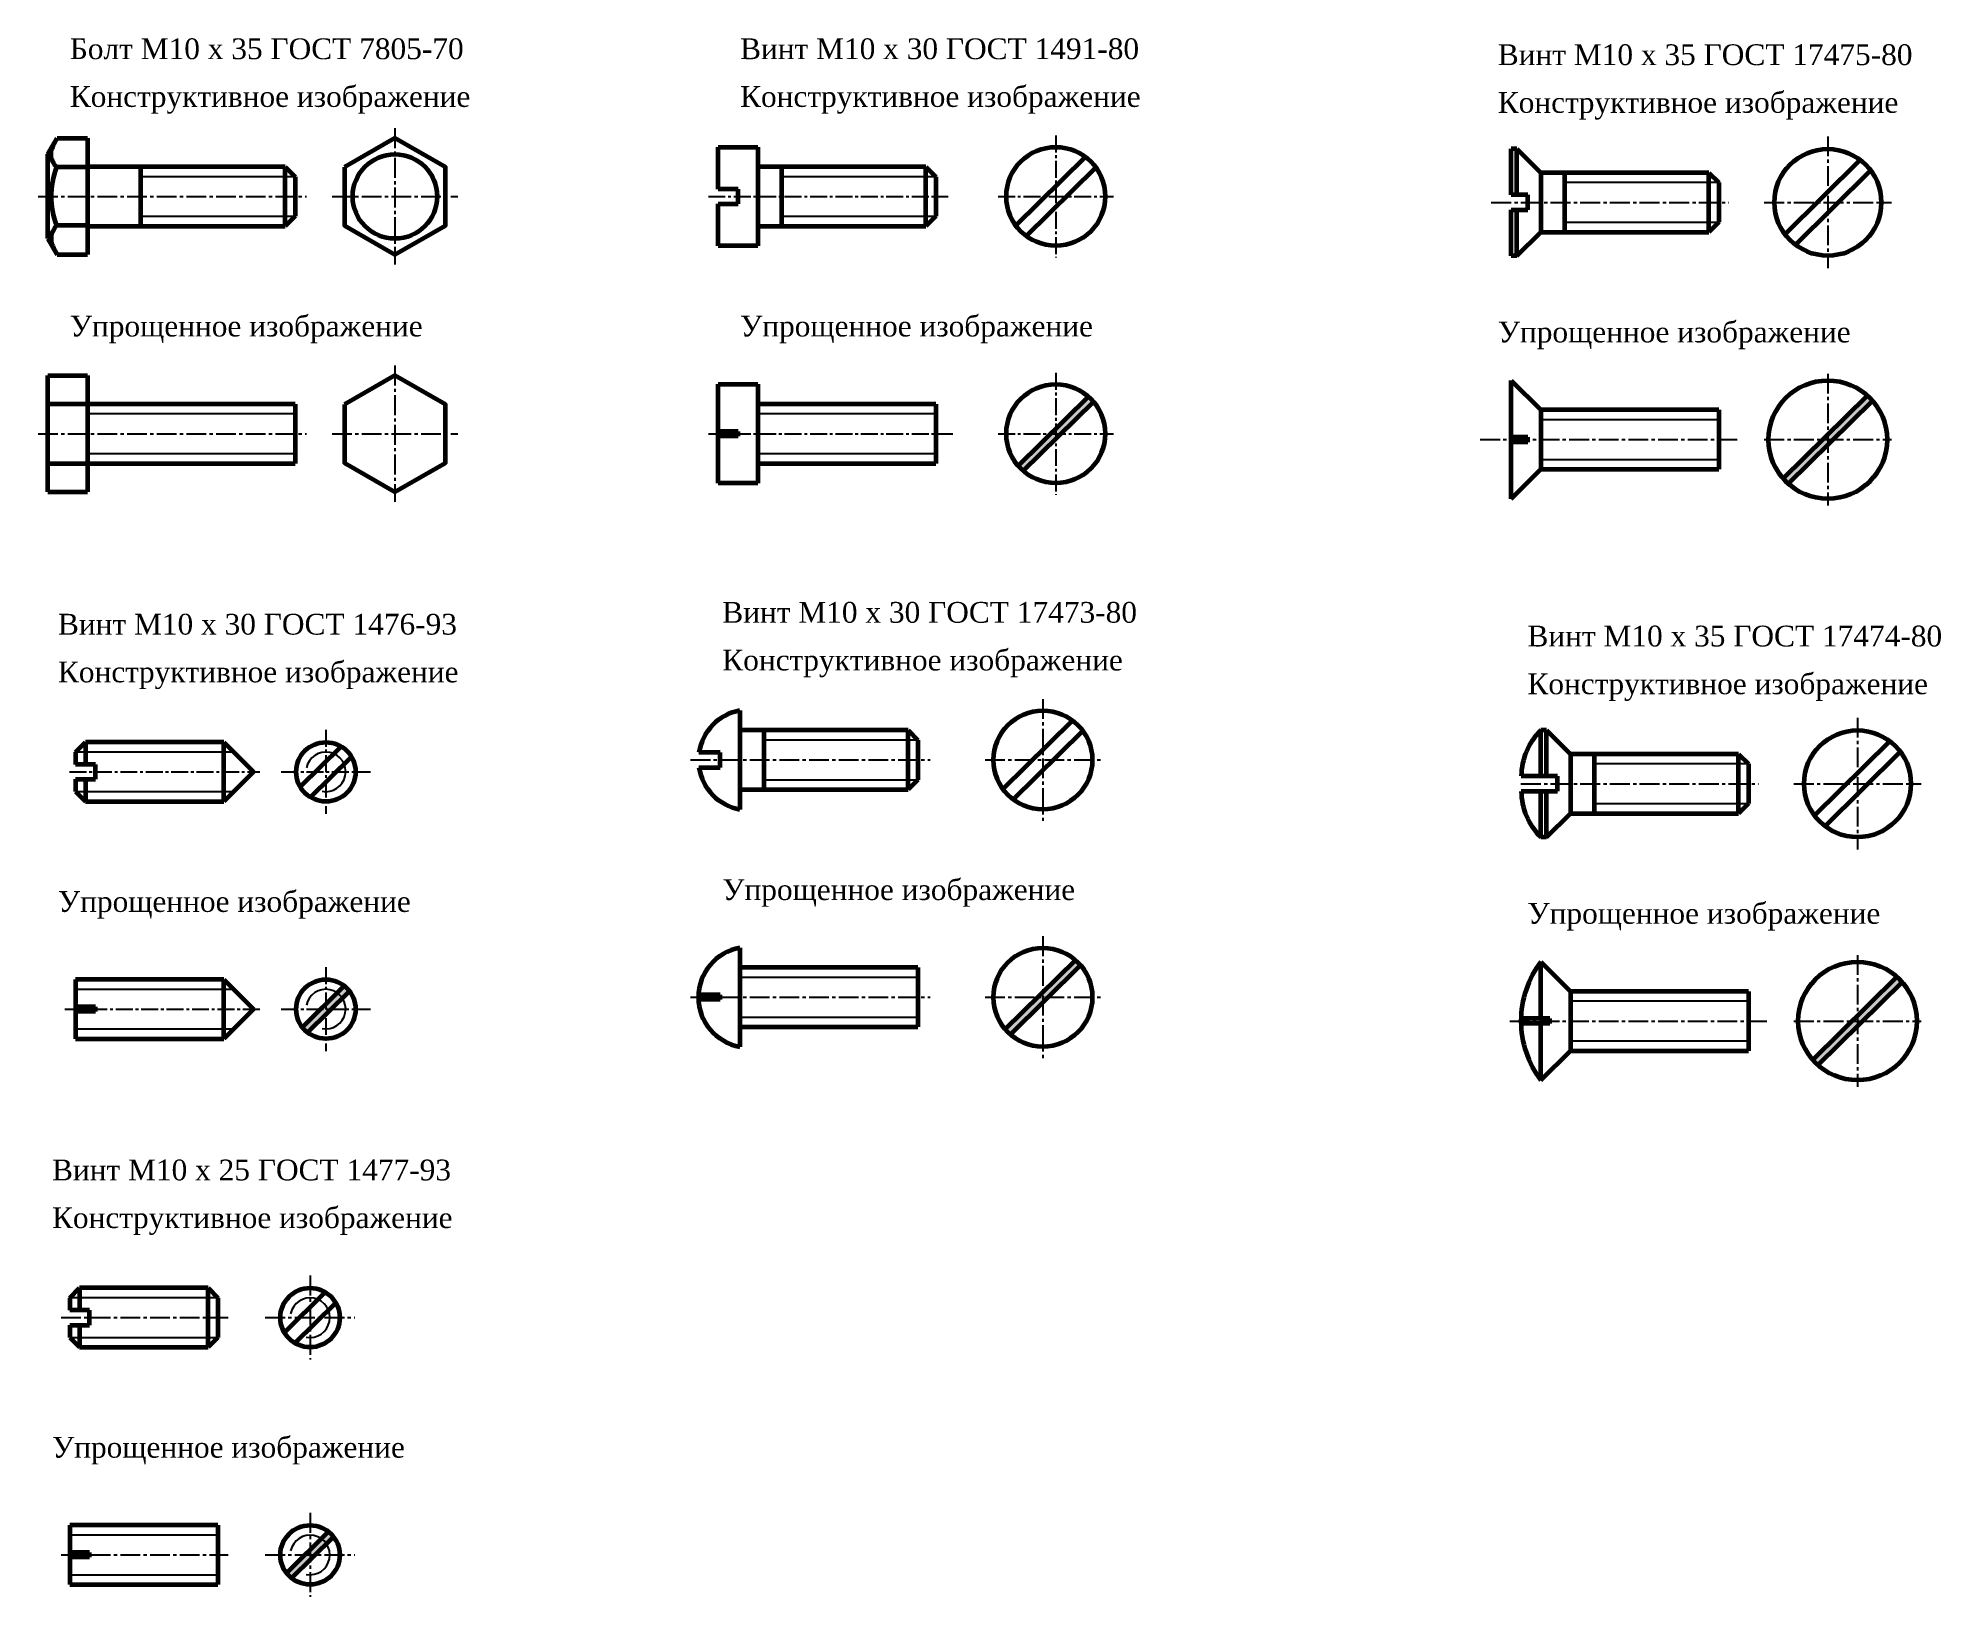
# Model space of a CAD drawing. Header units: millimetres. Extents: x 40 to 360, y 20 to 283.
import ezdxf

# ---------------------------------------------------------------- set-up
doc = ezdxf.new("R2010")
doc.units = ezdxf.units.MM
doc.header["$LTSCALE"] = 0.5
doc.linetypes.add('CENTER2', pattern=[28.575, 19.05, -3.175, 3.175, -3.175])
doc.layers.get('0').update_dxf_attribs({"lineweight": 60})
doc.styles.add('стиль1', font='times.ttf')

# ---------------------------------------------------------------- blocks, each defined once
blk = doc.blocks.new('100')
at = {"color": 7, "lineweight": 60}
for p, q in [((-6.67, 7.11), (-5.13, 9.81)), ((-5.13, 9.81), (0, 9.81)), ((0, 9.81), (0, -9.81)), ((-6.67, 0), (-6.67, 7.11)), ((-6.67, 0), (-6.67, 7.11)), ((0, 4.91), (-5.24, 4.91)), ((0, 5), (0, -5)), ((-6.67, -7.11), (-6.67, 0)), ((-6.67, -7.11), (-6.67, 0)), ((0, -4.91), (-5.24, -4.91)), ((-6.67, -7.11), (-5.24, -9.62)), ((-6.67, -7.11), (-5.24, -9.62)), ((-6.67, -7.11), (-5.13, -9.81)), ((-5.13, -9.81), (0, -9.81))]:
    blk.add_line(p, q, dxfattribs=at)
at = {"lineweight": 60}
for p, q in [((33.33, 5), (0, 5)), ((9, -5), (9, 5)), ((33.33, -5), (33.33, 5)), ((33.33, 5), (35, 3.33)), ((35, 3.33), (35, -3.33)), ((0, -5), (33.33, -5)), ((35, -3.33), (33.33, -5))]:
    blk.add_line(p, q, dxfattribs=at)
at = {"lineweight": -3}
for p, q in [((35, 3.33), (9, 3.33)), ((9, -3.33), (35, -3.33))]:
    blk.add_line(p, q, dxfattribs=at)
at = {"linetype": 'CENTER2', "lineweight": -3, "ltscale": 0.35}
blk.add_line((-8.33, 0), (36.93, 0), dxfattribs=at)
at = {"color": 7, "lineweight": 60}
blk.add_arc((7.61, 0), 13.75, 159.0927, 200.9073, dxfattribs=at)
for points in [[(-5.24, 4.91), (-6.04, 6.34), (-6.14, 7.33), (-5.87, 8.35), (-5.53, 9.11)], [(-5.24, -4.91), (-6.04, -6.34), (-6.14, -7.33), (-5.87, -8.35), (-5.53, -9.11)]]:
    blk.add_spline(points, degree=3, dxfattribs=at)
blk = doc.blocks.new('101')
at = {"linetype": 'CENTER2', "lineweight": -3, "ltscale": 0.35}
for p, q in [((0, 11.48), (0, -11.48)), ((-10.59, 0), (10.59, 0))]:
    blk.add_line(p, q, dxfattribs=at)
at = {"lineweight": 60}
blk.add_lwpolyline([(-8.5, 4.91), (-8.5, -4.91), (0, -9.81), (8.5, -4.91), (8.5, 4.91), (0, 9.81)], close=True, dxfattribs=at)
blk.add_circle((0, 0), 7.11, dxfattribs=at)
blk = doc.blocks.new('103')
at = {"color": 7, "lineweight": 60}
for p, q in [((-6.67, 9.81), (0, 9.81)), ((-6.67, 0), (-6.67, 9.81)), ((0, 9.81), (0, -9.81)), ((-6.67, 0), (-6.67, 7.11)), ((0, 5), (0, -5)), ((-6.67, -7.11), (-6.67, 0)), ((-6.67, -9.81), (-6.67, 0)), ((-6.67, -9.81), (0, -9.81))]:
    blk.add_line(p, q, dxfattribs=at)
at = {"lineweight": 60}
for p, q in [((35, 5), (-6.67, 5)), ((35, 5), (35, -5)), ((-6.67, -5), (35, -5))]:
    blk.add_line(p, q, dxfattribs=at)
at = {"lineweight": -3}
for p, q in [((35, 3.33), (0, 3.33)), ((0, -3.33), (35, -3.33))]:
    blk.add_line(p, q, dxfattribs=at)
at = {"linetype": 'CENTER2', "lineweight": -3, "ltscale": 0.35}
blk.add_line((-8.33, 0), (36.93, 0), dxfattribs=at)
blk = doc.blocks.new('104')
at = {"linetype": 'CENTER2', "lineweight": -3, "ltscale": 0.35}
for p, q in [((0, 11.48), (0, -11.48)), ((-10.59, 0), (10.59, 0))]:
    blk.add_line(p, q, dxfattribs=at)
at = {"lineweight": 60}
blk.add_lwpolyline([(-8.5, 4.91), (-8.5, -4.91), (0, -9.81), (8.5, -4.91), (8.5, 4.91), (0, 9.81)], close=True, dxfattribs=at)
blk = doc.blocks.new('krep1')
for name, p in [('101', (51.83, 40)), ('100', (0, 40)), ('103', (0, 0)), ('104', (51.83, 0))]:
    blk.add_blockref(name, p)
at = {"style": 'стиль1'}
for s, p in [('Болт М10 х 35 ГОСТ 7805-70', (-2.98, 63.14)), ('Конструктивное изображение', (-2.98, 55.09)), ('Упрощенное изображение', (-2.98, 16.39))]:
    blk.add_text(s, height=3.5, dxfattribs=at).set_placement(p)
blk = doc.blocks.new('105')
at = {"lineweight": 60}
for p, q in [((-30, 3.33), (-28.33, 5)), ((-30, 3.33), (-30, 1.25)), ((-30, 3.33), (-30, 1.25)), ((-5, 5), (-28.33, 5)), ((-28.33, 5), (-28.33, 1.25)), ((-5, -5), (-5, 5)), ((-5, 5), (0, 0)), ((-26.67, 1.25), (-30, 1.25)), ((-26.67, -1.25), (-26.67, 1.25)), ((0, 0), (-5, -5)), ((-30, -1.25), (-30, -3.33)), ((-30, -1.25), (-30, -3.33)), ((-30, -1.25), (-26.67, -1.25)), ((-28.33, -1.25), (-28.33, -5)), ((-30, -3.33), (-28.33, -5)), ((-28.33, -5), (-5, -5))]:
    blk.add_line(p, q, dxfattribs=at)
at = {"lineweight": -3}
for p, q in [((-3.33, 3.33), (-30, 3.33)), ((-30, -3.33), (-3.33, -3.33))]:
    blk.add_line(p, q, dxfattribs=at)
at = {"linetype": 'CENTER2', "lineweight": -3, "ltscale": 0.3}
blk.add_line((-31.03, 0), (1.05, 0), dxfattribs=at)
blk = doc.blocks.new('106')
at = {"linetype": 'CENTER2', "lineweight": -3, "ltscale": 0.3}
for p, q in [((0, 7.08), (0, -7.08)), ((-7.55, 0), (7.55, 0))]:
    blk.add_line(p, q, dxfattribs=at)
at = {"lineweight": 60}
for p, q in [((-4.32, -2.51), (2.57, 4.29)), ((-2.57, -4.29), (4.32, 2.51))]:
    blk.add_line(p, q, dxfattribs=at)
blk.add_circle((0, 0), 5, dxfattribs=at)
at = {"lineweight": -3}
blk.add_arc((0, 0), 3.34, 259.033, 168.4992, dxfattribs=at)
blk = doc.blocks.new('107')
h = blk.add_hatch(color=256)
h.paths.add_polyline_path([(-26.67, 0.4), (-30, 0.4), (-30, 0), (-26.67, 0)])
h.paths.add_polyline_path([(-26.67, 0), (-30, 0), (-30, -0.4), (-26.67, -0.4)])
at = {"lineweight": 60}
for p, q in [((-5, 5), (-30, 5)), ((-30, 5), (-30, -5)), ((-30, 3.33), (-30, 1.25)), ((-5, -5), (-5, 5)), ((-5, 5), (0, 0)), ((-26.67, 0.4), (-30, 0.4)), ((-26.67, -0.4), (-26.67, 0.4)), ((0, 0), (-5, -5)), ((-26.67, -0.4), (-30, -0.4)), ((-30, -5), (-5, -5))]:
    blk.add_line(p, q, dxfattribs=at)
at = {"lineweight": -3}
for p, q in [((-3.33, 3.33), (-30, 3.33)), ((-30, -3.33), (-3.33, -3.33))]:
    blk.add_line(p, q, dxfattribs=at)
at = {"linetype": 'CENTER2', "lineweight": -3, "ltscale": 0.3}
blk.add_line((-31.81, 0), (1.05, 0), dxfattribs=at)
blk = doc.blocks.new('108')
h = blk.add_hatch(color=256)
h.paths.add_polyline_path([(3.96, 3.05, 0.061229), (3.11, 3.92), (1.91, 2.74, -0.092025), (2.77, 1.87)])
h.paths.add_polyline_path([(2.77, 1.87, 0.092025), (1.91, 2.74), (0, 0.86), (0, 0), (0.87, 0)])
h.paths.add_polyline_path([(0, 0), (-0.87, 0), (-3.96, -3.05, 0.061229), (-3.11, -3.92), (0, -0.86)])
h.paths.add_polyline_path([(0, 0.86), (-0.87, 0), (0, 0)])
h.paths.add_polyline_path([(0.87, 0), (0, 0), (0, -0.86)])
at = {"linetype": 'CENTER2', "lineweight": -3, "ltscale": 0.3}
for p, q in [((0, 7.08), (0, -7.08)), ((-7.55, 0), (7.55, 0))]:
    blk.add_line(p, q, dxfattribs=at)
at = {"lineweight": 60}
for p, q in [((-3.96, -3.05), (3.11, 3.92)), ((-3.11, -3.92), (3.96, 3.05))]:
    blk.add_line(p, q, dxfattribs=at)
blk.add_circle((0, 0), 5, dxfattribs=at)
at = {"lineweight": -3}
blk.add_arc((0, 0), 3.34, 259.033, 168.4992, dxfattribs=at)
blk = doc.blocks.new('krep2')
for name, p in [('105', (30, 40)), ('106', (42.19, 40)), ('108', (42.19, 0)), ('107', (30, 0))]:
    blk.add_blockref(name, p)
at = {"style": 'стиль1'}
for s, p in [('Винт М10 х 30 ГОСТ 1476-93', (-2.98, 63.14)), ('Конструктивное изображение', (-2.98, 55.09)), ('Упрощенное изображение', (-2.98, 16.39))]:
    blk.add_text(s, height=3.5, dxfattribs=at).set_placement(p)
blk = doc.blocks.new('109')
at = {"lineweight": 60}
for p, q in [((-25, 3.33), (-23.33, 5)), ((-25, 3.33), (-25, 1.25)), ((-25, 3.33), (-25, 1.25)), ((-1.67, 5), (-23.33, 5)), ((-23.33, 5), (-23.33, 1.25)), ((-1.67, -5), (-1.67, 5)), ((-1.67, 5), (0, 3.33)), ((0, 3.33), (0, -3.33)), ((-21.67, 1.25), (-25, 1.25)), ((-21.67, -1.25), (-21.67, 1.25)), ((-25, -1.25), (-25, -3.33)), ((-25, -1.25), (-25, -3.33)), ((-25, -1.25), (-21.67, -1.25)), ((-23.33, -1.25), (-23.33, -5)), ((-25, -3.33), (-23.33, -5)), ((-23.33, -5), (-1.67, -5)), ((0, -3.33), (-1.67, -5))]:
    blk.add_line(p, q, dxfattribs=at)
at = {"lineweight": -3}
for p, q in [((0, 3.33), (-25, 3.33)), ((-25, -3.33), (0, -3.33))]:
    blk.add_line(p, q, dxfattribs=at)
at = {"linetype": 'CENTER2', "lineweight": -3, "ltscale": 0.35}
blk.add_line((-26.45, 0), (1.74, 0), dxfattribs=at)
blk = doc.blocks.new('110')
at = {"linetype": 'CENTER2', "lineweight": -3, "ltscale": 0.35}
for p, q in [((0, 7.08), (0, -7.08)), ((-7.55, 0), (7.55, 0))]:
    blk.add_line(p, q, dxfattribs=at)
at = {"lineweight": 60}
for p, q in [((-4.32, -2.51), (2.57, 4.29)), ((-2.57, -4.29), (4.32, 2.51))]:
    blk.add_line(p, q, dxfattribs=at)
blk.add_circle((0, 0), 5, dxfattribs=at)
at = {"lineweight": -3}
blk.add_arc((0, 0), 3.34, 259.033, 168.4992, dxfattribs=at)
blk = doc.blocks.new('111')
h = blk.add_hatch(color=256)
h.paths.add_polyline_path([(-21.67, 0.4), (-25, 0.4), (-25, 0), (-21.67, 0)])
h.paths.add_polyline_path([(-21.67, 0), (-25, 0), (-25, -0.4), (-21.67, -0.4)])
at = {"lineweight": 60}
for p, q in [((0, 5), (-25, 5)), ((-25, 5), (-25, -5)), ((-25, 3.33), (-25, 1.25)), ((0, 5), (0, -5)), ((-21.67, 0.4), (-25, 0.4)), ((-21.67, -0.4), (-21.67, 0.4)), ((-21.67, -0.4), (-25, -0.4)), ((-25, -5), (0, -5))]:
    blk.add_line(p, q, dxfattribs=at)
at = {"lineweight": -3}
for p, q in [((0, 3.33), (-25, 3.33)), ((-25, -3.33), (0, -3.33))]:
    blk.add_line(p, q, dxfattribs=at)
at = {"linetype": 'CENTER2', "lineweight": -3, "ltscale": 0.35}
blk.add_line((-26.45, 0), (1.74, 0), dxfattribs=at)
blk = doc.blocks.new('112')
h = blk.add_hatch(color=256)
h.paths.add_polyline_path([(3.96, 3.05, 0.061229), (3.11, 3.92), (1.91, 2.74, -0.092025), (2.77, 1.87)])
h.paths.add_polyline_path([(2.77, 1.87, 0.092025), (1.91, 2.74), (0, 0.86), (0, 0), (0.87, 0)])
h.paths.add_polyline_path([(0, 0), (-0.87, 0), (-3.96, -3.05, 0.061229), (-3.11, -3.92), (0, -0.86)])
h.paths.add_polyline_path([(0, 0.86), (-0.87, 0), (0, 0)])
h.paths.add_polyline_path([(0.87, 0), (0, 0), (0, -0.86)])
at = {"linetype": 'CENTER2', "lineweight": -3, "ltscale": 0.35}
for p, q in [((0, 7.08), (0, -7.08)), ((-7.55, 0), (7.55, 0))]:
    blk.add_line(p, q, dxfattribs=at)
at = {"lineweight": 60}
for p, q in [((-3.96, -3.05), (3.11, 3.92)), ((-3.11, -3.92), (3.96, 3.05))]:
    blk.add_line(p, q, dxfattribs=at)
blk.add_circle((0, 0), 5, dxfattribs=at)
at = {"lineweight": -3}
blk.add_arc((0, 0), 3.34, 259.033, 168.4992, dxfattribs=at)
blk = doc.blocks.new('krep3')
for name, p in [('109', (25, 40)), ('110', (40.52, 40)), ('112', (40.52, 0)), ('111', (25, 0))]:
    blk.add_blockref(name, p)
at = {"style": 'стиль1'}
for s, p in [('Винт М10 х 25 ГОСТ 1477-93', (-2.98, 63.14)), ('Конструктивное изображение', (-2.98, 55.09)), ('Упрощенное изображение', (-2.98, 16.39))]:
    blk.add_text(s, height=3.5, dxfattribs=at).set_placement(p)
blk = doc.blocks.new('113')
at = {"lineweight": 60}
for p, q in [((-6.67, 1.25), (-6.67, 8.33)), ((-6.67, 8.33), (0, 8.33)), ((0, 8.33), (0, -8.33)), ((28.33, 5), (0, 5)), ((0, 5), (0, -5)), ((4, 5), (4, -5)), ((28.33, -5), (28.33, 5)), ((28.33, 5), (30, 3.33)), ((30, 3.33), (30, -3.33)), ((-3.33, 1.25), (-6.67, 1.25)), ((-3.33, -1.25), (-3.33, 1.25)), ((-6.67, -8.33), (-6.67, -1.25)), ((-6.67, -1.25), (-3.33, -1.25)), ((0, -5), (28.33, -5)), ((30, -3.33), (28.33, -5)), ((0, -8.33), (-6.67, -8.33))]:
    blk.add_line(p, q, dxfattribs=at)
at = {"lineweight": -3}
for p, q in [((30, 3.33), (4, 3.33)), ((4, -3.33), (30, -3.33))]:
    blk.add_line(p, q, dxfattribs=at)
at = {"linetype": 'CENTER2', "lineweight": -3, "ltscale": 0.3}
blk.add_line((-8.33, 0), (32.11, 0), dxfattribs=at)
blk = doc.blocks.new('114')
at = {"linetype": 'CENTER2', "lineweight": -3, "ltscale": 0.3}
for p, q in [((0, 10.28), (0, -10.28)), ((-9.73, 0), (9.73, 0))]:
    blk.add_line(p, q, dxfattribs=at)
at = {"lineweight": 60}
for p, q in [((-6.74, -4.9), (4.99, 6.68)), ((-4.99, -6.68), (6.74, 4.9))]:
    blk.add_line(p, q, dxfattribs=at)
blk.add_circle((0, 0), 8.33, dxfattribs=at)
blk = doc.blocks.new('115')
h = blk.add_hatch(color=256)
h.paths.add_polyline_path([(-33.33, 0.4), (-36.67, 0.4), (-36.67, 0), (-33.33, 0)])
h.paths.add_polyline_path([(-33.33, 0), (-36.67, 0), (-36.67, -0.4), (-33.33, -0.4)])
at = {"lineweight": 60}
for p, q in [((-36.67, 0), (-36.67, 8.33)), ((-36.67, 8.33), (-30, 8.33)), ((-30, 8.33), (-30, -8.33)), ((0, 5), (-30, 5)), ((-30, 5), (-30, -5)), ((0, 5), (0, -5)), ((-33.33, 0.4), (-36.67, 0.4)), ((-36.67, -8.33), (-36.67, 0)), ((-33.33, -0.4), (-33.33, 0.4)), ((-33.33, -0.4), (-36.67, -0.4)), ((-30, -5), (0, -5)), ((-30, -8.33), (-36.67, -8.33))]:
    blk.add_line(p, q, dxfattribs=at)
at = {"lineweight": -3}
for p, q in [((0, 3.33), (-30, 3.33)), ((-30, -3.33), (0, -3.33))]:
    blk.add_line(p, q, dxfattribs=at)
at = {"linetype": 'CENTER2', "lineweight": -3, "ltscale": 0.3}
blk.add_line((-38.33, 0), (2.88, 0), dxfattribs=at)
blk = doc.blocks.new('116')
h = blk.add_hatch(color=256)
h.paths.add_polyline_path([(6.35, 5.4, 0.036649), (5.49, 6.27), (0, 0.86), (0, 0), (0.87, 0)])
h.paths.add_polyline_path([(0, 0), (-0.87, 0), (-6.35, -5.4, 0.036649), (-5.49, -6.27), (0, -0.86)])
h.paths.add_polyline_path([(0, 0.86), (-0.87, 0), (0, 0)])
h.paths.add_polyline_path([(0.87, 0), (0, 0), (0, -0.86)])
at = {"linetype": 'CENTER2', "lineweight": -3, "ltscale": 0.3}
for p, q in [((0, 10.28), (0, -10.28)), ((-9.73, 0), (9.73, 0))]:
    blk.add_line(p, q, dxfattribs=at)
at = {"lineweight": 60}
for p, q in [((-6.35, -5.4), (5.49, 6.27)), ((-5.49, -6.27), (6.35, 5.4))]:
    blk.add_line(p, q, dxfattribs=at)
blk.add_circle((0, 0), 8.33, dxfattribs=at)
blk = doc.blocks.new('krep4')
for name, p in [('113', (0, 40)), ('114', (50.24, 40)), ('116', (50.24, 0)), ('115', (30, 0))]:
    blk.add_blockref(name, p)
at = {"style": 'стиль1'}
for s, p in [('Винт М10 х 30 ГОСТ 1491-80', (-2.98, 63.14)), ('Конструктивное изображение', (-2.98, 55.09)), ('Упрощенное изображение', (-2.98, 16.39))]:
    blk.add_text(s, height=3.5, dxfattribs=at).set_placement(p)
blk = doc.blocks.new('117')
at = {"lineweight": 60}
for p, q in [((0, 8.33), (0, -8.33)), ((28.33, 5), (0, 5)), ((0, 5), (0, -5)), ((4, 5), (4, -5)), ((28.33, -5), (28.33, 5)), ((28.33, 5), (30, 3.33)), ((30, 3.33), (30, -3.33)), ((-3.33, 1.25), (-6.91, 1.25)), ((-3.33, -1.25), (-3.33, 1.25)), ((-6.91, -1.25), (-3.33, -1.25)), ((0, -5), (28.33, -5)), ((30, -3.33), (28.33, -5))]:
    blk.add_line(p, q, dxfattribs=at)
at = {"lineweight": -3}
for p, q in [((30, 3.33), (4, 3.33)), ((4, -3.33), (30, -3.33))]:
    blk.add_line(p, q, dxfattribs=at)
at = {"linetype": 'CENTER2', "lineweight": -3, "ltscale": 0.35}
blk.add_line((-8.33, 0), (32.07, 0), dxfattribs=at)
at = {"lineweight": 60}
for start, end in [(99.9395, 171.5035), (188.4965, 260.0605)]:
    blk.add_arc((1.46, 0), 8.46, start, end, dxfattribs=at)
blk = doc.blocks.new('118')
at = {"linetype": 'CENTER2', "lineweight": -3, "ltscale": 0.35}
for p, q in [((0, 10.28), (0, -10.28)), ((-9.73, 0), (9.73, 0))]:
    blk.add_line(p, q, dxfattribs=at)
at = {"lineweight": 60}
for p, q in [((-6.74, -4.9), (4.99, 6.68)), ((-4.99, -6.68), (6.74, 4.9))]:
    blk.add_line(p, q, dxfattribs=at)
blk.add_circle((0, 0), 8.33, dxfattribs=at)
blk = doc.blocks.new('119')
h = blk.add_hatch(color=256)
h.paths.add_polyline_path([(-3.33, 0.4), (-6.99, 0.4, 0.011825), (-7, 0), (-3.33, 0)])
h.paths.add_polyline_path([(-3.33, 0), (-7, 0, 0.011825), (-6.99, -0.4), (-3.33, -0.4)])
at = {"lineweight": 60}
for p, q in [((0, 8.33), (0, -8.33)), ((30, 5), (0, 5)), ((0, 5), (0, -5)), ((30, 5), (30, -5)), ((-3.33, 0.4), (-6.99, 0.4)), ((-3.33, -0.4), (-3.33, 0.4)), ((-3.33, -0.4), (-6.99, -0.4)), ((0, -5), (30, -5))]:
    blk.add_line(p, q, dxfattribs=at)
at = {"lineweight": -3}
for p, q in [((30, 3.33), (0, 3.33)), ((0, -3.33), (30, -3.33))]:
    blk.add_line(p, q, dxfattribs=at)
at = {"linetype": 'CENTER2', "lineweight": -3, "ltscale": 0.35}
blk.add_line((-8.33, 0), (32.07, 0), dxfattribs=at)
at = {"lineweight": 60}
for start, end in [(99.9395, 180), (180, 260.0605)]:
    blk.add_arc((1.46, 0), 8.46, start, end, dxfattribs=at)
blk = doc.blocks.new('120')
h = blk.add_hatch(color=256)
h.paths.add_polyline_path([(6.35, 5.4, 0.036649), (5.49, 6.27), (0, 0.86), (0, 0), (0.87, 0)])
h.paths.add_polyline_path([(0, 0), (-0.87, 0), (-6.35, -5.4, 0.036649), (-5.49, -6.27), (0, -0.86)])
h.paths.add_polyline_path([(0, 0.86), (-0.87, 0), (0, 0)])
h.paths.add_polyline_path([(0.87, 0), (0, 0), (0, -0.86)])
at = {"linetype": 'CENTER2', "lineweight": -3, "ltscale": 0.35}
for p, q in [((0, 10.28), (0, -10.28)), ((-9.73, 0), (9.73, 0))]:
    blk.add_line(p, q, dxfattribs=at)
at = {"lineweight": 60}
for p, q in [((-6.35, -5.4), (5.49, 6.27)), ((-5.49, -6.27), (6.35, 5.4))]:
    blk.add_line(p, q, dxfattribs=at)
blk.add_circle((0, 0), 8.33, dxfattribs=at)
blk = doc.blocks.new('krep5')
for name, p in [('117', (0, 40)), ('118', (51.07, 40)), ('120', (51.07, 0)), ('119', (0, 0))]:
    blk.add_blockref(name, p)
at = {"style": 'стиль1'}
for s, p in [('Винт М10 х 30 ГОСТ 17473-80', (-2.98, 63.14)), ('Конструктивное изображение', (-2.98, 55.09)), ('Упрощенное изображение', (-2.98, 16.39))]:
    blk.add_text(s, height=3.5, dxfattribs=at).set_placement(p)
blk = doc.blocks.new('121')
at = {"color": 7, "lineweight": 60}
for p, q in [((-5, 6.25), (-5, 14)), ((-4.02, 14), (-5, 14)), ((-4.02, 14), (0, 10)), ((-4.02, 6.25), (-4.02, 14)), ((-2.18, 6.25), (-8.29, 6.25)), ((-8.29, 3.75), (-2.18, 3.75)), ((-5, -4), (-5, 3.75)), ((-4.02, -4), (-4.02, 3.75)), ((-2.18, 3.75), (-2.18, 6.25)), ((-4.02, -4), (0, 0)), ((-4.02, -4), (-5, -4))]:
    blk.add_line(p, q, dxfattribs=at)
at = {"lineweight": 60}
for p, q in [((28.33, 10), (0, 10)), ((0, 10), (0, 0)), ((4, 10), (4, 0)), ((28.33, 0), (28.33, 10)), ((28.33, 10), (30, 8.33)), ((30, 8.33), (30, 1.67)), ((0, 0), (28.33, 0)), ((30, 1.67), (28.33, 0))]:
    blk.add_line(p, q, dxfattribs=at)
at = {"lineweight": -3}
for p, q in [((30, 8.33), (4, 8.33)), ((4, 1.67), (30, 1.67))]:
    blk.add_line(p, q, dxfattribs=at)
at = {"linetype": 'CENTER2', "lineweight": -3, "ltscale": 0.35}
blk.add_line((-8.33, 5), (31.71, 5), dxfattribs=at)
at = {"color": 7, "lineweight": 60}
for centre, start, end in [((2.86, 6.1), 134.8378, 179.2056), ((2.86, 3.9), 180.7944, 225.1622)]:
    blk.add_arc(centre, 11.15, start, end, dxfattribs=at)
blk = doc.blocks.new('122')
at = {"linetype": 'CENTER2', "lineweight": -3, "ltscale": 0.35}
for p, q in [((0, 11.1), (0, -11.1)), ((-10.71, 0), (10.71, 0))]:
    blk.add_line(p, q, dxfattribs=at)
at = {"color": 7, "lineweight": 60}
for p, q in [((-7.22, -5.37), (5.47, 7.15)), ((-5.47, -7.15), (7.22, 5.37))]:
    blk.add_line(p, q, dxfattribs=at)
blk.add_circle((0, 0), 9, dxfattribs=at)
blk = doc.blocks.new('123')
h = blk.add_hatch(color=256)
h.paths.add_polyline_path([(-3.48, 5.4), (-8.33, 5.4, 0.006023), (-8.33, 5), (-3.48, 5)])
h.paths.add_polyline_path([(-3.48, 5), (-8.33, 5, 0.006023), (-8.33, 4.6), (-3.48, 4.6)])
at = {"color": 7, "lineweight": 60}
for p, q in [((-5, 5.4), (-5, 14.98)), ((-5, 14.98), (0, 10)), ((0, 10), (0, 0)), ((-5, -4.98), (-5, 4.6)), ((-5, -4.98), (0, 0))]:
    blk.add_line(p, q, dxfattribs=at)
at = {"lineweight": 60}
for p, q in [((30, 10), (0, 10)), ((30, 10), (30, 0)), ((-3.48, 5.4), (-8.33, 5.4)), ((-3.48, 4.6), (-8.33, 4.6)), ((-3.48, 4.6), (-3.48, 5.4)), ((0, 0), (30, 0))]:
    blk.add_line(p, q, dxfattribs=at)
at = {"lineweight": -3}
for p, q in [((30, 8.33), (0, 8.33)), ((0, 1.67), (30, 1.67))]:
    blk.add_line(p, q, dxfattribs=at)
at = {"linetype": 'CENTER2', "lineweight": -3, "ltscale": 0.35}
blk.add_line((-10.2, 5), (33.16, 5), dxfattribs=at)
at = {"color": 7, "lineweight": 60}
for start, end in [(143.0594, 180), (180, 216.9406)]:
    blk.add_arc((8.27, 5), 16.61, start, end, dxfattribs=at)
blk = doc.blocks.new('124')
h = blk.add_hatch(color=256)
h.paths.add_polyline_path([(7.52, 6.56, 0.030592), (6.66, 7.43), (0, 0.86), (0, 0), (0.87, 0)])
h.paths.add_polyline_path([(0, -0.86), (0, 0), (-0.87, 0), (-7.52, -6.56, 0.030592), (-6.66, -7.43)])
h.paths.add_polyline_path([(0, 0.86), (-0.87, 0), (0, 0)])
h.paths.add_polyline_path([(0.87, 0), (0, 0), (0, -0.86)])
at = {"linetype": 'CENTER2', "lineweight": -3, "ltscale": 0.35}
for p, q in [((0, 11.1), (0, -11.1)), ((-10.71, 0), (10.71, 0))]:
    blk.add_line(p, q, dxfattribs=at)
at = {"lineweight": 60}
for p, q in [((-7.52, -6.56), (6.66, 7.43)), ((-6.66, -7.43), (7.52, 6.56))]:
    blk.add_line(p, q, dxfattribs=at)
at = {"color": 7, "lineweight": 60}
blk.add_circle((0, 0), 9.98, dxfattribs=at)
blk = doc.blocks.new('krep6')
for name, p in [('121', (0, 35)), ('122', (48.4, 40)), ('123', (0, -5)), ('124', (48.4, 0))]:
    blk.add_blockref(name, p)
at = {"style": 'стиль1'}
for s, p in [('Винт М10 х 35 ГОСТ 17474-80', (-7.24, 63.14)), ('Конструктивное изображение', (-7.24, 55.09)), ('Упрощенное изображение', (-7.24, 16.39))]:
    blk.add_text(s, height=3.5, dxfattribs=at).set_placement(p)
blk = doc.blocks.new('125')
at = {"color": 7, "lineweight": 60}
for p, q in [((-5, 6.25), (-5, 14)), ((-4.02, 14), (-5, 14)), ((-4.02, 14), (0, 10)), ((-4.02, 6.25), (-4.02, 14)), ((-2.18, 6.25), (-5, 6.25)), ((-5, 3.75), (-2.18, 3.75)), ((-5, -4), (-5, 3.75)), ((-4.02, -4), (-4.02, 3.75)), ((-2.18, 3.75), (-2.18, 6.25)), ((-4.02, -4), (0, 0)), ((-4.02, -4), (-5, -4))]:
    blk.add_line(p, q, dxfattribs=at)
at = {"lineweight": 60}
for p, q in [((28.33, 10), (0, 10)), ((0, 10), (0, 0)), ((4, 10), (4, 0)), ((28.33, 0), (28.33, 10)), ((28.33, 10), (30, 8.33)), ((30, 8.33), (30, 1.67)), ((0, 0), (28.33, 0)), ((30, 1.67), (28.33, 0))]:
    blk.add_line(p, q, dxfattribs=at)
at = {"lineweight": -3}
for p, q in [((30, 8.33), (4, 8.33)), ((4, 1.67), (30, 1.67))]:
    blk.add_line(p, q, dxfattribs=at)
at = {"linetype": 'CENTER2', "lineweight": -3, "ltscale": 0.35}
blk.add_line((-8.33, 5), (31.71, 5), dxfattribs=at)
blk = doc.blocks.new('126')
at = {"linetype": 'CENTER2', "lineweight": -3, "ltscale": 0.35}
for p, q in [((0, 11.1), (0, -11.1)), ((-10.71, 0), (10.71, 0))]:
    blk.add_line(p, q, dxfattribs=at)
at = {"color": 7, "lineweight": 60}
for p, q in [((-7.22, -5.37), (5.47, 7.15)), ((-5.47, -7.15), (7.22, 5.37))]:
    blk.add_line(p, q, dxfattribs=at)
blk.add_circle((0, 0), 9, dxfattribs=at)
blk = doc.blocks.new('127')
h = blk.add_hatch(color=256)
h.paths.add_polyline_path([(-2.18, 5.4), (-5, 5.4), (-5, 5), (-2.18, 5)])
h.paths.add_polyline_path([(-2.18, 5), (-5, 5), (-5, 4.6), (-2.18, 4.6)])
at = {"color": 7, "lineweight": 60}
for p, q in [((-5, 5), (-5, 14.98)), ((-5, 14.98), (0, 10)), ((0, 10), (0, 0)), ((-5, -4.98), (-5, 5)), ((-5, -4.98), (0, 0))]:
    blk.add_line(p, q, dxfattribs=at)
at = {"lineweight": 60}
for p, q in [((30, 10), (0, 10)), ((30, 10), (30, 0)), ((-2.18, 5.4), (-5, 5.4)), ((-2.18, 4.6), (-5, 4.6)), ((-2.18, 4.6), (-2.18, 5.4)), ((0, 0), (30, 0))]:
    blk.add_line(p, q, dxfattribs=at)
at = {"lineweight": -3}
for p, q in [((30, 8.33), (0, 8.33)), ((0, 1.67), (30, 1.67))]:
    blk.add_line(p, q, dxfattribs=at)
at = {"linetype": 'CENTER2', "lineweight": -3, "ltscale": 0.35}
blk.add_line((-10.2, 5), (33.16, 5), dxfattribs=at)
blk = doc.blocks.new('128')
h = blk.add_hatch(color=256)
h.paths.add_polyline_path([(7.52, 6.56, 0.030592), (6.66, 7.43), (0, 0.86), (0, 0), (0.87, 0)])
h.paths.add_polyline_path([(0, -0.86), (0, 0), (-0.87, 0), (-7.52, -6.56, 0.030592), (-6.66, -7.43)])
h.paths.add_polyline_path([(0, 0.86), (-0.87, 0), (0, 0)])
h.paths.add_polyline_path([(0.87, 0), (0, 0), (0, -0.86)])
at = {"linetype": 'CENTER2', "lineweight": -3, "ltscale": 0.35}
for p, q in [((0, 11.1), (0, -11.1)), ((-10.71, 0), (10.71, 0))]:
    blk.add_line(p, q, dxfattribs=at)
at = {"lineweight": 60}
for p, q in [((-7.52, -6.56), (6.66, 7.43)), ((-6.66, -7.43), (7.52, 6.56))]:
    blk.add_line(p, q, dxfattribs=at)
at = {"color": 7, "lineweight": 60}
blk.add_circle((0, 0), 9.98, dxfattribs=at)
blk = doc.blocks.new('krep7')
for name, p in [('125', (0, 35)), ('126', (48.4, 40)), ('127', (0, -5)), ('128', (48.4, 0))]:
    blk.add_blockref(name, p)
at = {"style": 'стиль1'}
for s, p in [('Винт М10 х 35 ГОСТ 17475-80', (-7.24, 63.14)), ('Конструктивное изображение', (-7.24, 55.09)), ('Упрощенное изображение', (-7.24, 16.39))]:
    blk.add_text(s, height=3.5, dxfattribs=at).set_placement(p)

msp = doc.modelspace()

# ---------------------------------------------------------------- block references
for name, p in [('krep1', (48, 216)), ('krep4', (161, 216)), ('krep7', (293, 215)), ('krep5', (158, 121)), ('krep2', (46, 119)), ('krep6', (298, 117)), ('krep3', (45, 27))]:
    msp.add_blockref(name, p)

doc.saveas('drawing.dxf')
